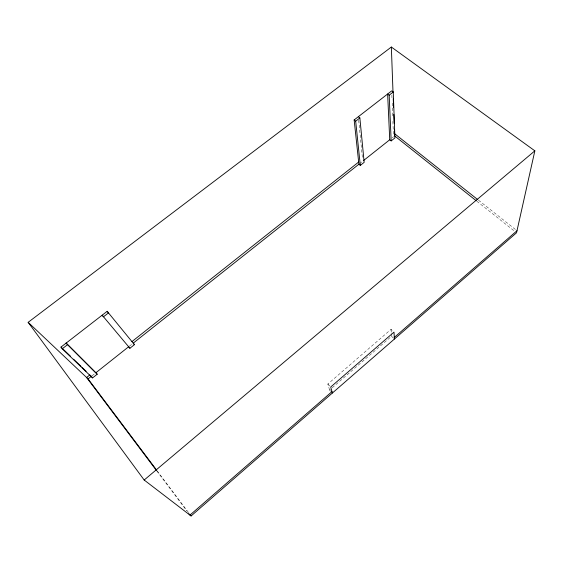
<?xml version="1.0" encoding="UTF-8"?>
<svg xmlns="http://www.w3.org/2000/svg" width="563" height="563" viewBox="0 0 563 563"><rect width="100%" height="100%" fill="white"/><g stroke="black" fill="none" stroke-linecap="round" stroke-linejoin="round"><path stroke-width="0.42" stroke-dasharray="2.81 2.11" d="M330.706 391.243L329.587 390.06L331.558 388.343M332.219 387.773L391.524 336.287L391.348 333.676M329.587 390.06L327.849 384.015L391.06 329.313L393.403 331.565M92.022 375.795L94.69 373.684M129.321 346.224L131.918 344.169M359.539 163.713L362.741 161.173M392.242 137.78L393.495 136.788M478.473 200.182L515.624 229.634M476.812 201.209L514.483 231.147M391.524 336.287L394.403 339.06M327.849 384.015L330.129 386.422M157.288 470.985L188.978 513.16M156.725 470.872L186.789 510.88M358.68 120.201L362.396 157.682M391.06 329.313L391.292 332.803M391.876 95.224L391.982 97.842M392.186 103.085L392.692 116.189M392.897 121.425L393.41 134.529"/><path stroke-width="0.84" d="M534.85 150.842L516.538 232.779L191.089 515.968L144.177 480.021L28.15 322.325L391.348 47.032L534.85 150.842L144.177 480.021M331.98 391.602L189.949 515.096L188.894 513.695M394.304 337.413L517.003 230.724M89.876 374.902L86.589 377.499L156.204 470.168M131.946 341.586L358.659 162.045M28.15 322.325L88.088 378.913L91.361 376.323L92.557 377.907L97.223 374.205L66.117 343.106L97.223 374.205M96.02 372.629L128.674 346.738L129.905 348.265L134.451 344.655L133.213 343.134L358.898 164.22L354.155 119.947L391.707 90.854L393.255 92.029L394.923 137.928L391.165 140.912L389.737 139.772L387.633 94.014L389.174 95.189L391.165 140.912M363.416 160.638L389.737 139.772M358.898 164.22L360.306 165.409L364.155 162.355L359.856 117.934L358.335 116.71M134.451 344.655L107.174 311.304L60.973 347.097L62.24 348.793L67.391 344.795M360.306 165.409L355.675 121.179L359.856 117.934M389.174 95.189L393.255 92.029M394.536 133.635L477.783 199.64M476.129 200.667L394.621 135.894L394.374 129.265M354.155 119.947L355.675 121.179M62.24 348.793L92.557 377.907M60.973 347.097L70.396 356.161M73.542 359.187L81.079 366.436M82.339 367.646L86.111 371.27M90.376 375.373L91.361 376.323M129.905 348.265L102.163 315.181L103.472 316.807L108.483 312.915L107.174 311.304M88.088 378.913L156.76 470.288M190.034 514.568L191.089 515.968M332.381 393.023L330.699 387.027L393.994 332.128L394.403 339.06M391.348 47.032L393.023 92.522M393.248 98.645L393.572 107.392M393.826 114.388L394.149 123.142"/></g></svg>
